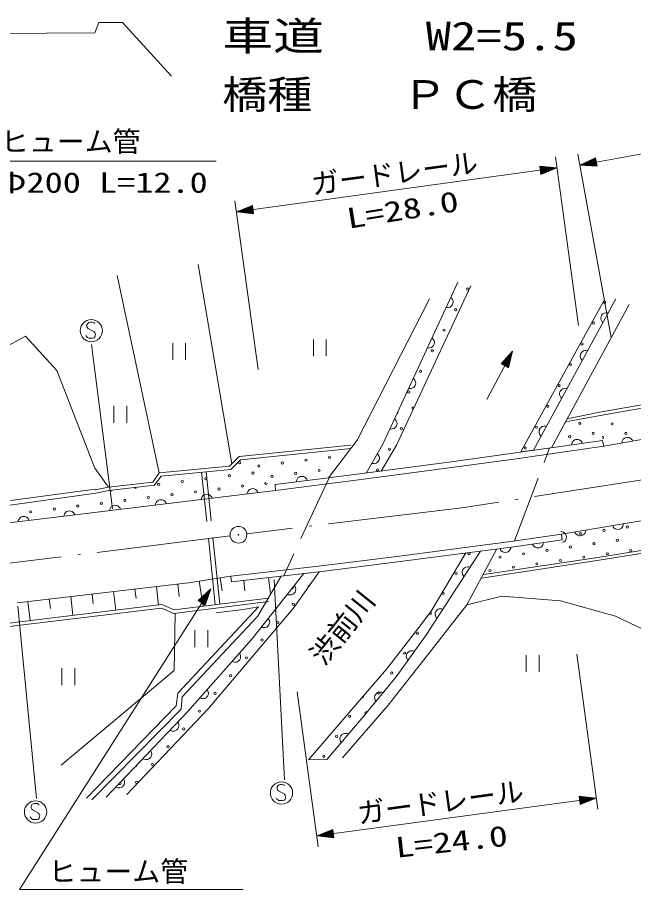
# Model space of a CAD drawing. Units: millimetres, scale not verified. Extents: x 11078 to 651078, y -105989 to 254011.
# Drawn here: x 419188 to 474314, y 112745 to 190750 of the extents above; entities that cross this region are included whole.
import ezdxf
from ezdxf.enums import TextEntityAlignment as Align

# ---------------------------------------------------------------- set-up
doc = ezdxf.new("R2010")
doc.units = ezdxf.units.MM
doc.header["$LTSCALE"] = 1000
doc.linetypes.add('DASHED', pattern=[7.5, 6, -1.5])
doc.linetypes.add('LONG_DASHED_DOTTED', pattern=[15.25, 12, -1.5, 0.25, -1.5])
for name, color, linetype, lineweight in [('S-BGD', 7, 'Continuous', 13), ('S-BGD-CRST', 4, 'Continuous', 13), ('S-BGD-HTXT', 6, 'Continuous', 13), ('S-BMK', 2, 'LONG_DASHED_DOTTED', 13)]:
    doc.layers.add(name, color=color, linetype=linetype, lineweight=lineweight)
doc.styles.add('ＭＳ ゴシック', font='')
doc.styles.get('ＭＳ ゴシック').set_extended_font_data('MS Gothic')

# ---------------------------------------------------------------- blocks, each defined once
blk = doc.blocks.new('BUHIN1')
at = {"color": 2, "linetype": 'Continuous', "lineweight": 13}
for radius in [746, 22.5]:
    blk.add_circle((0, 0), radius, dxfattribs=at)
blk = doc.blocks.new('BUHIN75')
at = {"color": 7, "linetype": 'Continuous', "lineweight": 13}
blk.add_lwpolyline([(493, 83), (473, -37), (430, -143), (354, -267), (256, -345), (146, -399), (-7, -425), (-129, -410), (-247, -369), (-361, -277), (-437, -190), (-493, -83)], dxfattribs=at)
blk = doc.blocks.new('BUHIN84')
at = {"color": 7, "linetype": 'Continuous', "lineweight": 13}
blk.add_lwpolyline([(-492, -88), (-473, 33), (-431, 139), (-357, 264), (-259, 342), (-149, 397), (3, 425), (125, 411), (244, 371), (359, 280), (435, 194), (492, 88)], dxfattribs=at)
blk = doc.blocks.new('BUHIN85')
at = {"color": 7, "linetype": 'Continuous', "lineweight": 13}
blk.add_lwpolyline([(-239, -439), (-321, -349), (-378, -250), (-429, -113), (-429, 12), (-404, 132), (-330, 268), (-243, 354), (-137, 422), (6, 455), (120, 461), (239, 439)], dxfattribs=at)
blk = doc.blocks.new('BUHIN88')
at = {"color": 7, "linetype": 'Continuous', "lineweight": 13}
blk.add_lwpolyline([(210, 454), (297, 369), (361, 274), (421, 141), (429, 16), (411, -105), (346, -246), (265, -338), (165, -412), (24, -455), (-90, -468), (-210, -454)], dxfattribs=at)
blk = doc.blocks.new('BUHIN105')
at = {"color": 7, "linetype": 'Continuous', "lineweight": 13}
blk.add_lwpolyline([(345, 361), (401, 253), (430, 142), (444, -2), (411, -123), (355, -232), (248, -344), (142, -405), (22, -443), (-124, -438), (-236, -414), (-345, -361)], dxfattribs=at)
blk = doc.blocks.new('BUHIN106')
at = {"color": 7, "linetype": 'Continuous', "lineweight": 13}
blk.add_lwpolyline([(331, 375), (390, 269), (424, 160), (444, 16), (416, -107), (364, -218), (262, -334), (158, -399), (40, -442), (-107, -442), (-220, -423), (-331, -375)], dxfattribs=at)
blk = doc.blocks.new('BUHIN107')
at = {"color": 7, "linetype": 'Continuous', "lineweight": 13}
blk.add_lwpolyline([(311, 391), (376, 289), (415, 181), (442, 38), (421, -85), (375, -199), (279, -320), (178, -391), (63, -439), (-84, -447), (-198, -434), (-311, -391)], dxfattribs=at)
blk = doc.blocks.new('BUHIN108')
at = {"color": 7, "linetype": 'Continuous', "lineweight": 13}
blk.add_lwpolyline([(-271, -420), (-346, -324), (-396, -221), (-436, -81), (-427, 44), (-393, 162), (-309, 292), (-215, 371), (-105, 431), (40, 453), (154, 451), (271, 420)], dxfattribs=at)
blk = doc.blocks.new('BUHIN113')
at = {"color": 7, "linetype": 'Continuous', "lineweight": 13}
blk.add_lwpolyline([(-496, -60), (-471, 59), (-423, 163), (-342, 283), (-240, 356), (-127, 405), (27, 424), (147, 403), (264, 357), (374, 259), (445, 170), (496, 60)], dxfattribs=at)
blk = doc.blocks.new('BUHIN168')
at = {"color": 7, "linetype": 'Continuous', "lineweight": 13}
for p, q in [((-578, 750), (-578, -750)), ((574, -750), (574, 750))]:
    blk.add_line(p, q, dxfattribs=at)
blk = doc.blocks.new('BUHIN171')
at = {"color": 7, "linetype": 'Continuous', "lineweight": 13}
blk.add_lwpolyline([(310, 645), (255, 705), (180, 740), (75, 760), (-80, 760), (-210, 725), (-320, 650), (-385, 540), (-390, 425), (-385, 350), (-345, 250), (-275, 195), (270, -120), (330, -210), (370, -335), (360, -455), (325, -550), (255, -640), (100, -685), (-130, -685), (-230, -670), (-325, -625), (-405, -550), (-475, -435)], dxfattribs=at)
blk.add_circle((0, 0), 995, dxfattribs=at)

msp = doc.modelspace()

# ---------------------------------------------------------------- linework, layer by layer
at = {"layer": 'S-BGD'}
for p, q in [((438357, 150820), (435368, 168638)), ((428105, 167680), (431869, 150012)), ((451884, 152593), (458579, 167070)), ((459766, 166740), (453104, 152494)), ((449593, 152930), (456056, 165588)), ((464231, 151883), (471663, 165391)), ((472739, 165576), (465363, 152041)), ((466964, 152265), (473907, 165084)), ((419917, 162251), (413196, 158543)), ((422711, 159163), (419917, 162251)), ((427689, 146786), (425810, 161502)), ((461184, 156583), (463493, 160903)), ((426115, 150421), (422711, 159163)), ((477761, 156568), (471131, 155421)), ((471182, 155126), (477814, 156272)), ((471131, 155421), (468366, 154853)), ((466964, 152265), (468215, 154574)), ((471182, 155126), (468215, 154574)), ((484285, 154639), (471640, 152390)), ((447019, 149571), (449593, 152930)), ((471548, 152906), (467993, 152408)), ((471640, 152390), (471548, 152906)), ((439026, 151468), (449005, 152500)), ((449036, 152202), (439160, 151180)), ((450402, 150003), (451884, 152593)), ((453104, 152494), (451721, 150173)), ((467993, 152408), (458230, 151045)), ((463799, 151270), (471640, 152390)), ((438149, 150618), (439026, 151468)), ((465363, 152041), (464231, 151883)), ((431869, 150012), (438149, 150618)), ((439160, 151180), (438282, 150330)), ((458230, 151045), (451634, 150161)), ((457358, 150415), (463799, 151270)), ((427322, 148734), (426115, 150421)), ((431291, 149186), (431869, 150012)), ((438282, 150330), (432035, 149726)), ((451634, 150161), (446306, 149479)), ((449701, 149379), (457358, 150415)), ((427322, 148734), (431291, 149186)), ((432035, 149726), (431459, 148903)), ((446306, 149479), (442234, 148982)), ((442270, 148433), (449701, 149379)), ((442270, 148433), (380803, 140966)), ((414801, 147043), (426130, 148552)), ((426139, 148486), (427322, 148734)), ((427370, 148437), (426190, 148190)), ((431459, 148903), (427370, 148437)), ((442270, 148433), (442234, 148982)), ((426190, 148190), (414866, 146632)), ((467852, 144522), (477995, 146237)), ((463547, 143909), (467852, 144522)), ((467923, 144027), (467852, 144522)), ((484043, 144560), (471513, 142510)), ((453358, 142578), (463547, 143909)), ((467923, 144027), (463615, 143414)), ((471620, 142262), (484075, 144293)), ((463615, 143414), (453421, 142082)), ((460619, 143022), (455785, 135544)), ((456210, 137657), (459297, 142850)), ((462086, 143214), (459382, 138214)), ((446120, 141671), (453358, 142578)), ((453421, 142082), (446180, 141175)), ((460699, 140585), (471620, 142262)), ((471513, 142510), (460910, 140920)), ((438272, 140765), (446120, 141671)), ((434496, 140168), (438272, 140765)), ((437328, 140616), (437510, 139464)), ((438272, 140765), (438330, 140268)), ((446180, 141175), (438330, 140268)), ((440153, 135151), (444815, 141017)), ((442771, 140781), (440660, 137178)), ((441661, 140653), (441831, 139177)), ((442163, 140456), (443094, 122559)), ((446180, 141175), (443861, 137877)), ((444815, 141017), (446180, 141175)), ((419167, 138395), (434496, 140168)), ((431622, 139836), (431811, 138195)), ((433538, 140058), (433667, 138943)), ((435440, 140317), (435794, 138076)), ((439440, 140396), (439546, 139476)), ((423957, 138949), (424152, 137271)), ((425873, 139171), (425970, 138336)), ((427789, 139393), (427981, 137733)), ((429706, 139614), (429801, 138789)), ((459382, 138214), (462525, 138988)), ((462525, 138988), (467776, 138558)), ((416120, 136302), (432122, 138232)), ((419210, 138104), (420906, 120887)), ((420125, 138506), (420322, 136809)), ((422041, 138728), (422139, 137884)), ((432122, 138232), (433217, 137756)), ((441647, 138501), (433173, 137448)), ((433217, 137756), (441610, 138799)), ((459382, 138214), (456219, 134126)), ((467776, 138558), (472694, 137193)), ((432077, 137925), (416156, 136004)), ((433173, 137448), (432077, 137925)), ((433296, 137463), (433208, 132351)), ((433527, 130304), (440767, 138018)), ((443861, 137877), (436258, 128912)), ((439386, 137780), (436980, 137494)), ((440767, 138018), (439386, 137780)), ((455018, 136071), (456210, 137657)), ((440660, 137178), (433931, 129991)), ((472694, 137193), (475135, 136045)), ((452206, 132456), (455018, 136071)), ((434407, 128634), (440153, 135151)), ((455785, 135544), (453060, 131757)), ((456219, 134126), (452365, 129224)), ((433208, 132351), (423112, 123859)), ((450341, 130275), (452206, 132456)), ((453060, 131757), (450112, 128181)), ((433384, 129185), (433527, 130304)), ((445234, 124336), (450341, 130275)), ((433931, 129991), (433836, 128872)), ((425358, 120920), (433384, 129185)), ((433836, 128872), (425834, 120777)), ((436258, 128912), (428969, 121238)), ((452365, 129224), (448273, 124521)), ((427118, 121006), (434407, 128634)), ((450112, 128181), (446870, 124365)), ((446870, 124365), (445234, 124336))]:
    msp.add_line(p, q, dxfattribs=at)
at = {"layer": 'S-BGD', "linetype": 'DASHED'}
for p, q in [((463662, 143926), (466802, 152242)), ((436891, 138212), (435668, 150077)), ((437288, 138262), (436066, 150116)), ((447083, 149579), (443016, 140809))]:
    msp.add_line(p, q, dxfattribs=at)
at = {"layer": 'S-BGD'}
for points in [[(463493, 160903), (462455, 159757), (463116, 159404)], [(463348, 160632), (463061, 159539), (462598, 159787)], [(463277, 160500), (463038, 159615), (462674, 159810)], [(463205, 160364), (463015, 159691), (462751, 159833)], [(463134, 160232), (462992, 159768), (462827, 159856)], [(436488, 139653), (435367, 138589), (435999, 138187)], [(436323, 139394), (435955, 138326), (435512, 138608)], [(436243, 139267), (435938, 138404), (435590, 138625)], [(436160, 139138), (435920, 138481), (435667, 138642)], [(436080, 139011), (435903, 138559), (435745, 138660)]]:
    msp.add_lwpolyline(points, close=True, dxfattribs=at)
for points in [[(463420, 160768), (463084, 159463), (462522, 159764), (463418, 160764)], [(462936, 159861), (463061, 160096), (462969, 159844), (462903, 159879), (463061, 160096)], [(468761, 152516), (468785, 152636), (468831, 152740), (468910, 152862), (469010, 152937), (469122, 152988), (469275, 153010), (469396, 152991), (469514, 152947), (469625, 152852), (469698, 152763), (469751, 152655)], [(451391, 151732), (451471, 151640), (451526, 151540), (451575, 151402), (451572, 151277), (451544, 151158), (451467, 151023), (451378, 150939), (451272, 150873), (451128, 150843), (451013, 150839), (450895, 150864)], [(444131, 149215), (444156, 149334), (444204, 149438), (444285, 149559), (444387, 149632), (444499, 149681), (444653, 149700), (444774, 149680), (444890, 149634), (445000, 149536), (445072, 149447), (445123, 149337)], [(467817, 144770), (467936, 144746), (468041, 144701), (468164, 144622), (468239, 144522), (468290, 144410), (468312, 144257), (468294, 144136), (468250, 144018), (468155, 143906), (468066, 143833), (467958, 143780)], [(466264, 143791), (466241, 143672), (466195, 143567), (466116, 143444), (466016, 143369), (465904, 143318), (465751, 143296), (465630, 143314), (465512, 143358), (465400, 143454), (465327, 143542), (465274, 143650)], [(463346, 143379), (463321, 143260), (463275, 143155), (463195, 143034), (463093, 142960), (462981, 142910), (462828, 142890), (462707, 142909), (462590, 142955), (462479, 143051), (462407, 143140), (462355, 143249)], [(436406, 139524), (435972, 138248), (435434, 138591), (436404, 139520)], [(435854, 138657), (435997, 138881), (435886, 138637), (435822, 138677), (435997, 138881)], [(454131, 133245), (454061, 133344), (454016, 133450), (453983, 133591), (453998, 133716), (454038, 133831), (454129, 133957), (454226, 134032), (454339, 134086), (454485, 134101), (454599, 134093), (454715, 134056)], [(451268, 129583), (451205, 129687), (451167, 129795), (451143, 129939), (451167, 130062), (451214, 130175), (451313, 130294), (451415, 130363), (451531, 130409), (451678, 130415), (451791, 130399), (451904, 130355)], [(448167, 125892), (448105, 125997), (448070, 126106), (448048, 126249), (448073, 126372), (448123, 126484), (448223, 126602), (448326, 126669), (448443, 126714), (448590, 126717), (448703, 126700), (448815, 126654)]]:
    msp.add_lwpolyline(points, dxfattribs=at)
for centre in [(459462, 166458), (471721, 165276), (458408, 164617), (470706, 163414), (457354, 162776), (469691, 161551), (456300, 160935), (455247, 159094), (468676, 159688), (467661, 157825), (454193, 157252), (466646, 155963), (469504, 154448), (472398, 154404), (453533, 153964), (465631, 154100), (468601, 153251), (470702, 153545), (473625, 153541), (452479, 152123), (464616, 152237), (447107, 151406), (439073, 150937), (440790, 150629), (442896, 150888), (445001, 151147), (438148, 149756), (440254, 150012), (441973, 149705), (444078, 149964), (446183, 150223), (451426, 150282), (431831, 148989), (433936, 149245), (436042, 149500), (435117, 148320), (437223, 148575), (439329, 148831), (428800, 147552), (430906, 147808), (433011, 148064), (422482, 146785), (424588, 147041), (426694, 147296), (420376, 146529), (473764, 145173), (469564, 144575), (471664, 144874), (470764, 143674), (472864, 143973), (464463, 142777), (466564, 143076), (468664, 143375), (471963, 142774), (474064, 143073), (462363, 142478), (465663, 141877), (467763, 142176), (469863, 142475), (461463, 141279), (463563, 141578), (458430, 141018), (457279, 139236), (443883, 138247), (442480, 136656), (454976, 135673), (441077, 135065), (439674, 133474), (453824, 133891), (438271, 131883), (452673, 132110), (436868, 130291), (451521, 130328), (435466, 128700), (448903, 128232), (434063, 127109), (447752, 126450), (432660, 125518), (446601, 124668), (431257, 123927), (429854, 122335)]:
    msp.add_circle(centre, 99.5, dxfattribs=at)
for centre, start, end in [((458014, 166064), 310.28248, 0.0846), ((453139, 155411), 271.23803, 39.12905), ((454587, 155805), 28.06532, 281.81378), ((471535, 153177), 263.98004, 115.04201), ((441435, 149087), 99.50716, 357.57111), ((427619, 148477), 256.43584, 298.98198), ((429725, 148733), 227.54064, 327.87718), ((459582, 142800), 126.99656, 67.89309), ((443789, 139744), 238.19507, 44.85631), ((445286, 139839), 76.67897, 213.11355), ((456127, 137455), 199.32911, 86.81784), ((450055, 130013), 257.07432, 21.5409), ((450370, 128547), 30.80223, 250.19825), ((429760, 123833), 251.60718, 20.99019), ((428357, 122241), 200.949, 71.64837)]:
    msp.add_arc(centre, 99.5, start, end, dxfattribs=at)
at = {"layer": 'S-BGD-CRST'}
for p, q in [((426104, 189378), (426457, 190297)), ((426457, 190297), (428579, 190297)), ((428579, 190297), (432962, 185489)), ((391033, 189095), (426104, 189378))]:
    msp.add_line(p, q, dxfattribs=at)
at = {"layer": 'S-BGD-HTXT'}
for p, q in [((469511, 177545), (502118, 183441)), ((416940, 177881), (436961, 177881)), ((467326, 178277), (469392, 163204)), ((472302, 162110), (469333, 178529)), ((438785, 173356), (467461, 177286)), ((440716, 159273), (438650, 174346)), ((436488, 139653), (419365, 112745)), ((471107, 119930), (469235, 133802)), ((444231, 130428), (446103, 116556)), ((445969, 117547), (470973, 120921)), ((419365, 112745), (439386, 112745))]:
    msp.add_line(p, q, dxfattribs=at)
for points in [[(469511, 177545), (471054, 177443), (470920, 178181)], [(469814, 177600), (470848, 178053), (470942, 177537)], [(469961, 177626), (470803, 177988), (470876, 177582)], [(470112, 177654), (470757, 177923), (470811, 177627)], [(470260, 177680), (470712, 177857), (470745, 177673)], [(467461, 177286), (465924, 177454), (466026, 176711)], [(467157, 177245), (466104, 176835), (466033, 177355)], [(467008, 177224), (466152, 176899), (466096, 177307)], [(466856, 177203), (466200, 176962), (466159, 177259)], [(466707, 177183), (466248, 177025), (466223, 177211)], [(438785, 173356), (440322, 173188), (440221, 173931)], [(439090, 173397), (440143, 173807), (440214, 173287)], [(439239, 173418), (440095, 173743), (440151, 173335)], [(439391, 173439), (440047, 173680), (440088, 173383)], [(439540, 173459), (439999, 173617), (440024, 173431)], [(470973, 120921), (469437, 121092), (469537, 120348)], [(470668, 120879), (469615, 120472), (469544, 120993)], [(470520, 120859), (469663, 120536), (469608, 120944)], [(470367, 120839), (469711, 120599), (469671, 120896)], [(470219, 120819), (469759, 120662), (469734, 120848)], [(445969, 117547), (447506, 117376), (447406, 118119)], [(446274, 117588), (447328, 117995), (447398, 117475)], [(446423, 117608), (447280, 117932), (447335, 117523)], [(446575, 117629), (447231, 117869), (447271, 117571)], [(446724, 117649), (447183, 117805), (447208, 117620)]]:
    msp.add_lwpolyline(points, close=True, dxfattribs=at)
for points in [[(469662, 177572), (470893, 178119), (471007, 177491), (469666, 177573)], [(467309, 177265), (466056, 176772), (465969, 177404), (467305, 177265)], [(466291, 177126), (466555, 177162), (466296, 177089), (466286, 177163), (466555, 177162)], [(470673, 177755), (470411, 177708), (470667, 177792), (470680, 177718), (470411, 177708)], [(438938, 173377), (440191, 173870), (440278, 173239), (438941, 173377)], [(439956, 173516), (439692, 173480), (439951, 173553), (439961, 173479), (439692, 173480)], [(470821, 120900), (469566, 120409), (469481, 121041), (470817, 120899)], [(469803, 120763), (470066, 120798), (469808, 120725), (469798, 120800), (470066, 120798)], [(446122, 117568), (447376, 118058), (447461, 117427), (446125, 117568)], [(447140, 117705), (446876, 117669), (447135, 117742), (447145, 117668), (446876, 117669)]]:
    msp.add_lwpolyline(points, dxfattribs=at)
at = {"layer": 'S-BMK'}
for p, q in [((477324, 149735), (458942, 146891)), ((458942, 146891), (439711, 144568)), ((438223, 144386), (355526, 134111))]:
    msp.add_line(p, q, dxfattribs=at)

# ---------------------------------------------------------------- block references
at = {"layer": 'S-BGD'}
for name, p in [('BUHIN88', (457742, 165261)), ('BUHIN85', (471817, 163884)), ('BUHIN171', (425793, 162738)), ('BUHIN168', (433666, 160865)), ('BUHIN168', (446251, 161205)), ('BUHIN88', (456068, 161641)), ('BUHIN85', (469973, 160500)), ('BUHIN88', (454395, 158022)), ('BUHIN85', (468129, 157117)), ('BUHIN168', (428394, 155253)), ('BUHIN88', (452721, 154402)), ('BUHIN85', (466285, 153733)), ('BUHIN84', (473748, 152765)), ('BUHIN113', (440221, 148184)), ('BUHIN113', (432025, 147188)), ('BUHIN113', (436123, 147686)), ('BUHIN113', (427928, 146691)), ('BUHIN113', (419732, 145695)), ('BUHIN113', (423830, 146193)), ('BUHIN75', (472924, 145380)), ('BUHIN75', (469543, 144808)), ('BUHIN108', (459410, 141153)), ('BUHIN107', (443649, 139551)), ('BUHIN108', (456994, 137414)), ('BUHIN107', (441319, 136618)), ('BUHIN168', (435653, 135185)), ('BUHIN106', (438717, 133522)), ('BUHIN168', (465292, 132974)), ('BUHIN168', (423748, 131784)), ('BUHIN106', (435844, 130263)), ('BUHIN105', (433192, 127362)), ('BUHIN105', (430762, 124820)), ('BUHIN105', (428333, 122278)), ('BUHIN171', (442814, 121385)), ('BUHIN171', (420810, 119690))]:
    msp.add_blockref(name, p, dxfattribs=at)
at = {"layer": 'S-BMK'}
msp.add_blockref('BUHIN1', (438967, 144478), dxfattribs=at)

# ---------------------------------------------------------------- texts
at = {"layer": 'S-BGD', "style": 'ＭＳ ゴシック'}
for s, width, p in [('車道\u3000\u3000W2=5.5', 1.3, (437518, 187040)), ('橋種\u3000\u3000ＰＣ橋', 1.15, (437518, 181804))]:
    msp.add_text(s, height=2566, dxfattribs=dict(at, width=width)).set_placement(p, align=Align.BOTTOM_LEFT)
msp.add_text('渋前川', height=1833, rotation=51.3, dxfattribs=at).set_placement((447047, 132349), align=Align.BOTTOM_LEFT)
at = {"layer": 'S-BGD-HTXT', "style": 'ＭＳ ゴシック'}
for p in [(417705, 178187), (421964, 112898)]:
    msp.add_text('ヒューム管', height=1833, dxfattribs=at).set_placement(p, align=Align.BOTTOM_LEFT)
for rotation, p in [(7.6, (445683, 174365)), (7.8, (449799, 118096))]:
    msp.add_text('ガードレール ', height=1833, rotation=rotation, dxfattribs=at).set_placement(p, align=Align.BOTTOM_LEFT)
at = {"layer": 'S-BGD-HTXT', "style": 'ＭＳ ゴシック', "width": 1.3}
msp.add_text('Φ200 L=12.0', height=1833, dxfattribs=at).set_placement((417399, 174518), align=Align.BOTTOM_LEFT)
at = {"layer": 'S-BGD-HTXT', "style": 'ＭＳ ゴシック', "width": 1.35}
for s, rotation, p in [('L=28.0', 9.1, (448893, 171307)), ('L=24.0', 6.2, (453162, 115039))]:
    msp.add_text(s, height=1833, rotation=rotation, dxfattribs=at).set_placement(p, align=Align.BOTTOM_LEFT)

doc.saveas('drawing.dxf')
